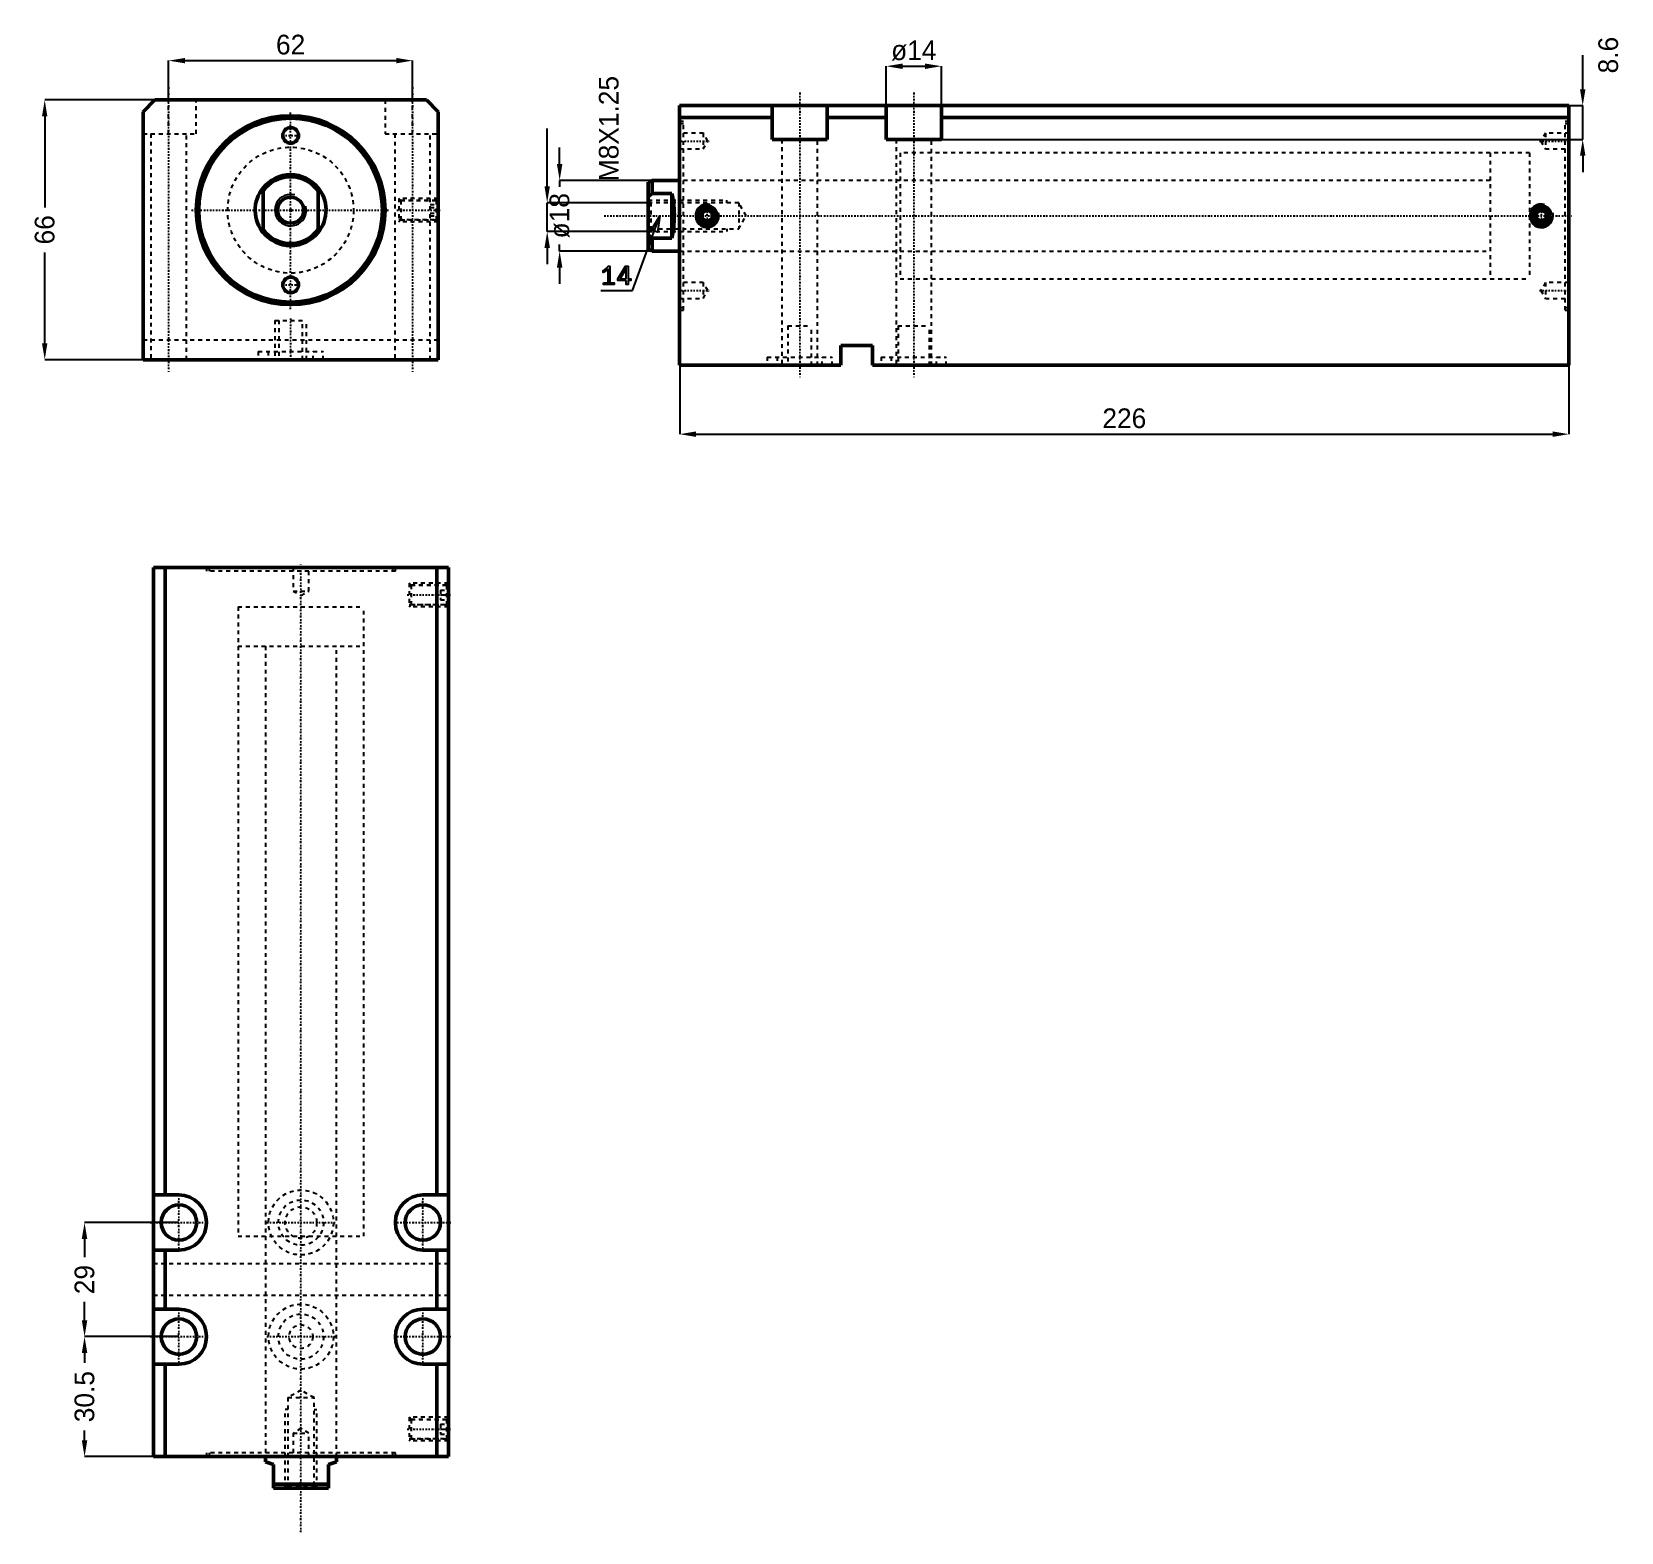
# Model space of a CAD drawing. Header units: millimetres. Extents: x -66 to 338, y -336 to 45.
import ezdxf

# ---------------------------------------------------------------- set-up
doc = ezdxf.new("R2010")
doc.units = ezdxf.units.MM
doc.linetypes.add('Center', pattern=[1.5, 0.45, -0.5, 0.05, -0.5])
doc.linetypes.add('Dashed', pattern=[2, 1, -1])
for name, color, linetype, lineweight in [('2d ConnectionPoints', 7, 'Continuous', 50), ('AM_0', 7, 'Continuous', 50), ('AM_5', 3, 'Continuous', 25), ('AM_7', 7, 'Center', 25), ('AM_9', 6, 'Dashed', 25)]:
    doc.layers.add(name, color=color, linetype=linetype, lineweight=lineweight)
doc.dimstyles.new('ISO-25', dxfattribs={"dimtxt": 2.5, "dimasz": 2.5, "dimexe": 1.25, "dimexo": 0.625, "dimtad": 1, "dimtxsty": 'Standard', "dimcen": 2.5, "dimadec": 0, "dimazin": 0, "dimtfac": 1, "dimtmove": 0, "dimatfit": 3, "dimfxl": 0, "dimarcsym": 0})

# ---------------------------------------------------------------- blocks, each defined once
blk = doc.blocks.new('1_JECX_MF_INLA_32_150_0_rod__0_in_JECX_MF_160_INLA_32_150_0__0')
at = {"layer": 'AM_0'}
for p, q in [((-7, -5.66), (-7, 5.66)), ((7, 5.66), (7, -5.66))]:
    blk.add_line(p, q, dxfattribs=at)
for points in [[(-7, 5.66), (-7.47, 5.03), (-7.88, 4.36), (-8.23, 3.65), (-8.51, 2.92), (-8.73, 2.17), (-8.89, 1.4), (-8.98, 0.62), (-9, -0.17), (-8.95, -0.95), (-8.83, -1.73), (-8.65, -2.49), (-8.4, -3.23), (-8.09, -3.95), (-7.71, -4.64), (-7.28, -5.3), (-7, -5.66)], [(7, -5.66), (7.47, -5.03), (7.88, -4.36), (8.23, -3.65), (8.51, -2.92), (8.73, -2.17), (8.89, -1.4), (8.98, -0.62), (9, 0.17), (8.95, 0.95), (8.83, 1.73), (8.65, 2.49), (8.4, 3.23), (8.09, 3.95), (7.71, 4.64), (7.28, 5.3), (7, 5.66)]]:
    blk.add_lwpolyline(points, dxfattribs=at)
blk.add_circle((0, 0), 3.32, dxfattribs=at)
for radius, start, end in [(9, 38.9424, 141.0576), (8.5, 34.5603, 145.4397), (8.5, 214.5603, 325.4397), (9, 218.9424, 321.0576)]:
    blk.add_arc((0, 0), radius, start, end, dxfattribs=at)
at = {"layer": 'AM_5'}
blk.add_arc((0, 0), 4, 75, 15, dxfattribs=at)
blk = doc.blocks.new('2_JECX_MF_EXLA_32_150_0_body__0_in_JECX_MF_160_INLA_32_150_0__0')
at = {"layer": 'AM_0'}
for p, q in [((-34.5, 28), (-37.5, 25)), ((-37.5, 25), (-37.5, -38)), ((34.5, 28), (-34.5, 28)), ((37.5, 25), (34.5, 28)), ((37.5, -38), (37.5, 25)), ((-37.5, -38), (37.5, -38))]:
    blk.add_line(p, q, dxfattribs=at)
for centre, radius in [((0, 0), 24), ((0, 0), 23.34), ((0, 19), 2), ((0, -19), 2)]:
    blk.add_circle(centre, radius, dxfattribs=at)
at = {"layer": 'AM_5', "linetype": 'Dashed'}
for p, q in [((37.5, 3), (27.5, 3)), ((37.5, -3), (27.5, -3))]:
    blk.add_line(p, q, dxfattribs=at)
at = {"layer": 'AM_7'}
for p, q in [((-31, 31.3), (-31, -41.3)), ((31, 31.3), (31, -41.3)), ((0, -25.2), (0, 25.2)), ((-2.1, 19), (2.1, 19)), ((-25.2, 0), (25.2, 0)), ((27, 0), (38, 0)), ((-2.1, -19), (2.1, -19)), ((0, -27.5), (0, -38.5))]:
    blk.add_line(p, q, dxfattribs=at)
at = {"layer": 'AM_9'}
for p, q in [((-31, 19.4), (-31, 28)), ((-24, 19.4), (-24, 28)), ((24, 28), (24, 19.4)), ((31, 19.4), (31, 28)), ((-37.5, 19.4), (-24, 19.4)), ((-35.5, 19.4), (-35.5, -38)), ((-26.5, -38), (-26.5, 19.4)), ((24, 19.4), (37.5, 19.4)), ((26.5, 19.4), (26.5, -38)), ((35.5, -38), (35.5, 19.4)), ((28.04, 2.46), (27.5, 3)), ((27.5, 3), (27.5, -3)), ((37, 2.4), (27.5, 2.4)), ((36.96, 2.46), (28.04, 2.46)), ((28.04, 2.46), (28.04, -2.46)), ((35.5, 1.44), (37.5, 1.44)), ((35.5, 0.72), (37.5, 0.72)), ((37.5, 3), (36.96, 2.46)), ((36.96, 2.46), (36.96, -2.46)), ((37.5, 1.9), (37, 2.4)), ((37, 2.4), (37, -2.4)), ((27.5, -2.4), (37, -2.4)), ((27.5, -3), (28.04, -2.46)), ((28.04, -2.46), (36.96, -2.46)), ((35.5, -0.72), (37.5, -0.72)), ((35.5, -1.44), (37.5, -1.44)), ((36.96, -2.46), (37.5, -3)), ((37, -2.4), (37.5, -1.9)), ((-4, -28), (4, -28)), ((-4, -28), (-4, -38)), ((-3, -28), (-3, -38)), ((3, -38), (3, -28)), ((4, -38), (4, -28)), ((37.5, -33), (-37.5, -33)), ((-8.25, -35.9), (8.25, -35.9)), ((-8.25, -35.9), (-8.25, -38)), ((-5.75, -35.9), (-5.75, -38)), ((5.75, -38), (5.75, -35.9)), ((8.25, -38), (8.25, -35.9))]:
    blk.add_line(p, q, dxfattribs=at)
blk.add_circle((0, 0), 16, dxfattribs=at)
blk = doc.blocks.new('*D3')
at = {"layer": 'AM_5', "color": 0, "lineweight": -2}
for p, q in [((-31, 28), (-31, 38)), ((-26.83, 38), (26.83, 38)), ((31, 28), (31, 38))]:
    blk.add_line(p, q, dxfattribs=at)
at = {"layer": 'AM_5', "color": 0}
for points in [[(-26.83, 38.69), (-26.83, 37.31), (-31, 38)], [(26.83, 37.31), (26.83, 38.69), (31, 38)]]:
    blk.add_solid(points, dxfattribs=at)
at = {"layer": 'Defpoints', "color": 0}
for p in [(31, 38), (-31, 28), (31, 28)]:
    blk.add_point(p, dxfattribs=at)
at = {"layer": 'AM_5', "color": 0, "insert": (0, 42.05), "char_height": 5, "attachment_point": 5}
blk.add_mtext('62', dxfattribs=at)
blk = doc.blocks.new('*D4')
at = {"layer": 'AM_5', "color": 0, "lineweight": -2}
for p, q in [((-34.5, 28), (-62.5, 28)), ((-62.5, 23.83), (-62.5, 0.72)), ((-62.5, -33.83), (-62.5, -10.72)), ((-37.5, -38), (-62.5, -38))]:
    blk.add_line(p, q, dxfattribs=at)
at = {"layer": 'AM_5', "color": 0}
for points in [[(-61.81, 23.83), (-63.19, 23.83), (-62.5, 28)], [(-63.19, -33.83), (-61.81, -33.83), (-62.5, -38)]]:
    blk.add_solid(points, dxfattribs=at)
at = {"layer": 'Defpoints', "color": 0}
for p in [(-34.5, 28), (-62.5, -38), (-37.5, -38)]:
    blk.add_point(p, dxfattribs=at)
at = {"layer": 'AM_5', "color": 0, "insert": (-62.5, -5), "char_height": 5, "attachment_point": 5, "rotation": 90}
blk.add_mtext('66', dxfattribs=at)
blk = doc.blocks.new('1_JECX_MF_INLA_32_150_0_rod__0_in_JECX_MF_160_INLA_32_150_0__4')
at = {"layer": 'AM_0'}
for p, q in [((-9, 0), (-9, -1.35)), ((9, -1.35), (9, 0)), ((-7, -2), (-9, -1.35)), ((-7, -8), (-7, -2)), ((9, -1.35), (7, -2)), ((7, -2), (7, -8)), ((-7, -7), (7, -7)), ((-7, -8), (7, -8))]:
    blk.add_line(p, q, dxfattribs=at)
at = {"layer": 'AM_5', "linetype": 'Dashed'}
for p, q in [((-4, -8), (-4, 12)), ((-3.32, 12), (-4, 12)), ((3.32, 12), (4, 12)), ((4, -8), (4, 12))]:
    blk.add_line(p, q, dxfattribs=at)
at = {"layer": 'AM_7'}
blk.add_line((0, -19.2), (0, 227.2), dxfattribs=at)
at = {"layer": 'AM_9'}
for p, q in [((-16, 216), (16, 216)), ((-16, 216), (-16, 206)), ((16, 206), (16, 216)), ((-16, 206), (16, 206)), ((-9, 206), (-9, 0)), ((9, 0), (9, 206)), ((0, 16.92), (-3.32, 15)), ((3.32, 15), (0, 16.92)), ((-3.32, 15), (3.32, 15)), ((-3.32, 15), (-3.32, -7.32)), ((3.32, -7.32), (3.32, 15)), ((-3.32, -7.32), (-4, -8)), ((-3.32, -7.32), (3.32, -7.32)), ((4, -8), (3.32, -7.32))]:
    blk.add_line(p, q, dxfattribs=at)
blk = doc.blocks.new('2_JECX_MF_EXLA_32_150_0_body__0_in_JECX_MF_160_INLA_32_150_0__4')
at = {"layer": 'AM_0'}
for p, q in [((37.5, 226), (-37.5, 226)), ((-37.5, 226), (-37.5, 0)), ((-34.5, 226), (-34.5, 66.5)), ((34.5, 226), (34.5, 66.5)), ((37.5, 226), (37.5, 0)), ((-31, 66.5), (-37.5, 66.5)), ((37.5, 66.5), (31, 66.5)), ((-37.5, 52.5), (-31, 52.5)), ((-34.5, 52.5), (-34.5, 37.5)), ((31, 52.5), (37.5, 52.5)), ((34.5, 52.5), (34.5, 37.5)), ((-31, 37.5), (-37.5, 37.5)), ((37.5, 37.5), (31, 37.5)), ((-37.5, 23.5), (-31, 23.5)), ((-34.5, 23.5), (-34.5, 0)), ((31, 23.5), (37.5, 23.5)), ((34.5, 23.5), (34.5, 0)), ((37.5, 0), (-37.5, 0))]:
    blk.add_line(p, q, dxfattribs=at)
for centre in [(-31, 59.5), (31, 59.5), (-31, 30.5), (31, 30.5)]:
    blk.add_circle(centre, 4.5, dxfattribs=at)
for centre, start, end in [((-31, 59.5), 270, 90), ((31, 59.5), 90, 270), ((-31, 30.5), 270, 90), ((31, 30.5), 90, 270)]:
    blk.add_arc(centre, 7, start, end, dxfattribs=at)
at = {"layer": 'AM_5', "linetype": 'Dashed'}
for p, q in [((37.5, 222), (27.5, 222)), ((37.5, 216), (27.5, 216)), ((37.5, 10), (27.5, 10)), ((37.5, 4), (27.5, 4))]:
    blk.add_line(p, q, dxfattribs=at)
at = {"layer": 'AM_7'}
for p, q in [((27, 219), (38, 219)), ((-31, 52.15), (-31, 66.85)), ((31, 52.15), (31, 66.85)), ((-38.35, 59.5), (-23.65, 59.5)), ((-8.6625, 59.5), (8.6625, 59.5)), ((23.65, 59.5), (38.35, 59.5)), ((-31, 23.15), (-31, 37.85)), ((31, 23.15), (31, 37.85)), ((-38.35, 30.5), (-23.65, 30.5)), ((-8.6625, 30.5), (8.6625, 30.5)), ((23.65, 30.5), (38.35, 30.5)), ((27, 7), (38, 7))]:
    blk.add_line(p, q, dxfattribs=at)
at = {"layer": 'AM_9'}
for p, q in [((-24, 226), (-24, 225)), ((24, 225), (-24, 225)), ((-23.34, 226), (-23.34, 225)), ((-2, 226), (-2, 220)), ((2, 220), (2, 226)), ((23.34, 225), (23.34, 226)), ((24, 225), (24, 226)), ((-2, 220), (0, 218.8453)), ((-2, 220), (2, 220)), ((0, 218.8453), (2, 220)), ((27.5, 222), (27.5, 216)), ((28.0415, 221.4585), (27.5, 222)), ((37, 221.4), (27.5, 221.4)), ((36.9585, 221.4585), (28.0415, 221.4585)), ((28.0415, 221.4585), (28.0415, 216.5415)), ((35.5, 220.25), (37.5, 220.25)), ((35.5, 220.25), (35.5, 217.75)), ((35.5, 219), (37.5, 219)), ((37.5, 222), (36.9585, 221.4585)), ((36.9585, 221.4585), (36.9585, 216.5415)), ((37.5, 220.9), (37, 221.4)), ((37, 221.4), (37, 216.6)), ((-16, 216), (16, 216)), ((-16, 216), (-16, 56)), ((16, 56), (16, 216)), ((27.5, 216.6), (37, 216.6)), ((27.5, 216), (28.0415, 216.5415)), ((28.0415, 216.5415), (36.9585, 216.5415)), ((35.5, 217.75), (37.5, 217.75)), ((36.9585, 216.5415), (37.5, 216)), ((37, 216.6), (37.5, 217.1)), ((-16, 56), (16, 56)), ((-9, 56), (-9, 0)), ((9, 0), (9, 56)), ((37.5, 49), (-37.5, 49)), ((37.5, 41), (-37.5, 41)), ((27.5, 10), (27.5, 4)), ((28.0415, 9.4585), (27.5, 10)), ((37, 9.4), (27.5, 9.4)), ((36.9585, 9.4585), (28.0415, 9.4585)), ((28.0415, 9.4585), (28.0415, 4.5415)), ((35.5, 8.25), (37.5, 8.25)), ((35.5, 8.25), (35.5, 5.75)), ((37.5, 10), (36.9585, 9.4585)), ((36.9585, 9.4585), (36.9585, 4.5415)), ((37.5, 8.9), (37, 9.4)), ((37, 9.4), (37, 4.6)), ((0, 7.1547), (-2, 6)), ((-2, 6), (2, 6)), ((-2, 6), (-2, 0)), ((2, 6), (0, 7.1547)), ((2, 0), (2, 6)), ((27.5, 4.6), (37, 4.6)), ((27.5, 4), (28.0415, 4.5415)), ((28.0415, 4.5415), (36.9585, 4.5415)), ((35.5, 7), (37.5, 7)), ((35.5, 5.75), (37.5, 5.75)), ((36.9585, 4.5415), (37.5, 4)), ((37, 4.6), (37.5, 5.1)), ((24, 1), (-24, 1)), ((-24, 1), (-24, 0)), ((-23.34, 1), (-23.34, 0)), ((23.34, 0), (23.34, 1)), ((24, 0), (24, 1))]:
    blk.add_line(p, q, dxfattribs=at)
for centre, radius in [((0, 59.5), 8.25), ((0, 59.5), 5.75), ((0, 59.5), 4), ((0, 30.5), 8.25), ((0, 30.5), 5.75), ((0, 30.5), 3)]:
    blk.add_circle(centre, radius, dxfattribs=at)
blk = doc.blocks.new('*D10')
at = {"layer": 'AM_5', "color": 0, "lineweight": -2}
for p, q in [((-28.37, -257.28), (-52.37, -257.28)), ((-52.37, -261.45), (-52.37, -266.12)), ((-52.37, -282.12), (-52.37, -277.45)), ((-28.37, -286.28), (-52.37, -286.28))]:
    blk.add_line(p, q, dxfattribs=at)
at = {"layer": 'AM_5', "color": 0}
for points in [[(-53.07, -261.45), (-51.68, -261.45), (-52.37, -257.28)], [(-53.07, -282.12), (-51.68, -282.12), (-52.37, -286.28)]]:
    blk.add_solid(points, dxfattribs=at)
at = {"layer": 'Defpoints', "color": 0}
for p in [(-52.37, -257.28), (-28.37, -257.28), (-28.37, -286.28)]:
    blk.add_point(p, dxfattribs=at)
at = {"layer": 'AM_5', "color": 0, "insert": (-52.37, -271.78), "char_height": 5, "attachment_point": 5, "rotation": 90}
blk.add_mtext('29', dxfattribs=at)
blk = doc.blocks.new('*D11')
at = {"layer": 'AM_5', "color": 0, "lineweight": -2}
for p, q in [((-28.37, -286.28), (-52.37, -286.28)), ((-52.37, -290.45), (-52.37, -292.95)), ((-52.37, -312.62), (-52.37, -310.12)), ((-34.87, -316.78), (-52.37, -316.78))]:
    blk.add_line(p, q, dxfattribs=at)
at = {"layer": 'AM_5', "color": 0}
for points in [[(-53.07, -290.45), (-51.68, -290.45), (-52.37, -286.28)], [(-53.07, -312.62), (-51.68, -312.62), (-52.37, -316.78)]]:
    blk.add_solid(points, dxfattribs=at)
at = {"layer": 'Defpoints', "color": 0}
for p in [(-28.37, -286.28), (-52.37, -316.78), (-34.87, -316.78)]:
    blk.add_point(p, dxfattribs=at)
at = {"layer": 'AM_5', "color": 0, "insert": (-52.37, -301.53), "char_height": 5, "attachment_point": 5, "rotation": 90}
blk.add_mtext('30.5', dxfattribs=at)
blk = doc.blocks.new('1_JECX_MF_INLA_32_150_0_rod__0_in_JECX_MF_160_INLA_32_150_0__2')
at = {"layer": 'AM_0'}
for p, q in [((-7, 9), (-8, 8.5)), ((-8, 8.5), (-8, -8.5)), ((0, 9), (-7, 9)), ((-7, 9), (-7, 5.66)), ((-7, 5.66), (-8, 4.82)), ((-2, 5.66), (-7, 5.66)), ((-2, 5.66), (-2, -5.66)), ((-7, -5.66), (-2, -5.66)), ((-7, -5.66), (-7, -9)), ((-8, -8.5), (-7, -9)), ((-7, -9), (0, -9))]:
    blk.add_line(p, q, dxfattribs=at)
for points in [[(-2, -5.66), (-1.85, -5.03), (-1.72, -4.36), (-1.6, -3.65), (-1.51, -2.92), (-1.44, -2.17), (-1.39, -1.4), (-1.36, -0.62), (-1.35, 0.17), (-1.37, 0.95), (-1.4, 1.73), (-1.46, 2.49), (-1.55, 3.23), (-1.65, 3.95), (-1.77, 4.64), (-1.91, 5.3), (-2, 5.66)], [(-8, -4.82), (-7.99, -4.83), (-7, -5.66)]]:
    blk.add_lwpolyline(points, dxfattribs=at)
at = {"layer": 'AM_5', "linetype": 'Dashed'}
for p, q in [((-8, 4), (12, 4)), ((12, 3.32), (12, 4)), ((-8, -4), (12, -4)), ((12, -3.32), (12, -4))]:
    blk.add_line(p, q, dxfattribs=at)
at = {"layer": 'AM_7'}
blk.add_line((-19.2, 0), (227.2, 0), dxfattribs=at)
at = {"layer": 'AM_9'}
for p, q in [((216, 16), (206, 16)), ((206, 16), (206, -16)), ((216, 16), (216, -16)), ((206, 9), (0, 9)), ((-7.32, 3.32), (-8, 4)), ((15, 3.32), (-7.32, 3.32)), ((-7.32, 3.32), (-7.32, -3.32)), ((16.92, 0), (15, 3.32)), ((15, 3.32), (15, -3.32)), ((15, -3.32), (16.92, 0)), ((-8, -4), (-7.32, -3.32)), ((-7.32, -3.32), (15, -3.32)), ((0, -9), (206, -9)), ((206, -16), (216, -16))]:
    blk.add_line(p, q, dxfattribs=at)
blk = doc.blocks.new('2_JECX_MF_EXLA_32_150_0_body__0_in_JECX_MF_160_INLA_32_150_0__2')
at = {"layer": 'AM_0'}
for p, q in [((0, -38), (0, 28)), ((226, 28), (0, 28)), ((23.5, 25), (0, 25)), ((23.5, 19.4), (23.5, 28)), ((37.5, 19.4), (37.5, 28)), ((52.5, 25), (37.5, 25)), ((52.5, 19.4), (52.5, 28)), ((66.5, 19.4), (66.5, 28)), ((226, 25), (66.5, 25)), ((226, -38), (226, 28)), ((23.5, 19.4), (37.5, 19.4)), ((52.5, 19.4), (66.5, 19.4)), ((7, 1.44), (5.75, 0.72)), ((5.75, 0.72), (5.75, -0.72)), ((8.25, 0.72), (7, 1.44)), ((8.25, -0.72), (8.25, 0.72)), ((219, 1.44), (217.75, 0.72)), ((217.75, 0.72), (217.75, -0.72)), ((220.25, 0.72), (219, 1.44)), ((220.25, -0.72), (220.25, 0.72)), ((5.75, -0.72), (7, -1.44)), ((7, -1.44), (8.25, -0.72)), ((217.75, -0.72), (219, -1.44)), ((219, -1.44), (220.25, -0.72)), ((49, -33), (41, -33)), ((41, -33), (41, -38)), ((49, -38), (49, -33)), ((41, -38), (0, -38)), ((226, -38), (49, -38))]:
    blk.add_line(p, q, dxfattribs=at)
for centre, radius in [((7, 0), 2.46), ((7, 0), 2.4), ((7, 0), 1.9), ((219, 0), 2.46), ((219, 0), 2.4), ((219, 0), 1.9)]:
    blk.add_circle(centre, radius, dxfattribs=at)
at = {"layer": 'AM_5'}
for centre in [(7, 0), (219, 0)]:
    blk.add_arc(centre, 3, 75, 15, dxfattribs=at)
at = {"layer": 'AM_7'}
for p, q in [((30.5, 31.3), (30.5, -41.3)), ((59.5, 31.3), (59.5, -41.3)), ((-0.36, 19), (7.51, 19)), ((218.49, 19), (226.36, 19)), ((7, -3.15), (7, 3.15)), ((219, -3.15), (219, 3.15)), ((-0.36, -19), (7.51, -19)), ((218.49, -19), (226.36, -19))]:
    blk.add_line(p, q, dxfattribs=at)
at = {"layer": 'AM_9'}
for p, q in [((1, 24), (0, 24)), ((1, 23.34), (0, 23.34)), ((6, 21), (0, 21)), ((1, -24), (1, 24)), ((7.15, 19), (6, 21)), ((6, 21), (6, 17)), ((220, 21), (218.85, 19)), ((226, 21), (220, 21)), ((220, 21), (220, 17)), ((225, -24), (225, 24)), ((226, 24), (225, 24)), ((226, 23.34), (225, 23.34)), ((0, 17), (6, 17)), ((6, 17), (7.15, 19)), ((26, 19.4), (26, -38)), ((35, -38), (35, 19.4)), ((55, 19.4), (55, -38)), ((64, -38), (64, 19.4)), ((218.85, 19), (220, 17)), ((220, 17), (226, 17)), ((216, 16), (56, 16)), ((56, 16), (56, -16)), ((216, 16), (216, -16)), ((56, 9), (0, 9)), ((0, -9), (56, -9)), ((56, -16), (216, -16)), ((6, -17), (0, -17)), ((7.15, -19), (6, -17)), ((6, -17), (6, -21)), ((6, -21), (7.15, -19)), ((220, -17), (218.85, -19)), ((218.85, -19), (220, -21)), ((226, -17), (220, -17)), ((220, -17), (220, -21)), ((0, -21), (6, -21)), ((0, -23.34), (1, -23.34)), ((0, -24), (1, -24)), ((220, -21), (226, -21)), ((225, -23.34), (226, -23.34)), ((225, -24), (226, -24)), ((27.5, -28), (33.5, -28)), ((27.5, -28), (27.5, -38)), ((33.5, -38), (33.5, -28)), ((55.5, -28), (63.5, -28)), ((55.5, -28), (55.5, -38)), ((63.5, -38), (63.5, -28)), ((22.25, -35.9), (38.75, -35.9)), ((22.25, -35.9), (22.25, -38)), ((24.75, -35.9), (24.75, -38)), ((36.25, -38), (36.25, -35.9)), ((38.75, -38), (38.75, -35.9)), ((51.25, -35.9), (67.75, -35.9)), ((51.25, -35.9), (51.25, -38)), ((53.75, -35.9), (53.75, -38)), ((65.25, -38), (65.25, -35.9)), ((67.75, -38), (67.75, -35.9))]:
    blk.add_line(p, q, dxfattribs=at)
blk = doc.blocks.new('*D20')
at = {"layer": 'AM_5', "color": 0, "lineweight": -2}
for p, q in [((151.37, 26.58), (151.37, 36.58)), ((155.53, 36.58), (161.2, 36.58)), ((165.37, 26.58), (165.37, 36.58))]:
    blk.add_line(p, q, dxfattribs=at)
at = {"layer": 'AM_5', "color": 0}
for points in [[(155.53, 37.27), (155.53, 35.88), (151.37, 36.58)], [(161.2, 37.27), (161.2, 35.88), (165.37, 36.58)]]:
    blk.add_solid(points, dxfattribs=at)
at = {"layer": 'Defpoints', "color": 0}
for p in [(165.37, 36.58), (151.37, 26.58), (165.37, 26.58)]:
    blk.add_point(p, dxfattribs=at)
at = {"layer": 'AM_5', "color": 0, "insert": (158.37, 40.58), "char_height": 5, "attachment_point": 5}
blk.add_mtext('ø14', dxfattribs=at)
blk = doc.blocks.new('*D21')
at = {"layer": 'AM_5', "color": 0, "lineweight": -2}
for p, q in [((328.37, 30.74), (328.37, 39.41)), ((165.37, 26.58), (328.37, 26.58)), ((328.37, 17.98), (328.37, 26.58)), ((165.37, 17.98), (328.37, 17.98)), ((328.37, 13.81), (328.37, 9.64))]:
    blk.add_line(p, q, dxfattribs=at)
at = {"layer": 'AM_5', "color": 0}
for points in [[(327.67, 30.74), (329.06, 30.74), (328.37, 26.58)], [(327.67, 13.81), (329.06, 13.81), (328.37, 17.98)]]:
    blk.add_solid(points, dxfattribs=at)
at = {"layer": 'Defpoints', "color": 0}
for p in [(165.37, 26.58), (328.37, 26.58), (165.37, 17.98)]:
    blk.add_point(p, dxfattribs=at)
at = {"layer": 'AM_5', "color": 0, "insert": (334.87, 39.41), "char_height": 5, "attachment_point": 5, "rotation": 90}
blk.add_mtext('8.6', dxfattribs=at)
blk = doc.blocks.new('*D22')
at = {"layer": 'AM_5', "color": 0, "lineweight": -2}
for p, q in [((98.87, -39.42), (98.87, -56.92)), ((324.87, -39.42), (324.87, -56.92)), ((103.03, -56.92), (320.7, -56.92))]:
    blk.add_line(p, q, dxfattribs=at)
at = {"layer": 'AM_5', "color": 0}
for points in [[(103.03, -56.23), (103.03, -57.62), (98.87, -56.92)], [(320.7, -56.23), (320.7, -57.62), (324.87, -56.92)]]:
    blk.add_solid(points, dxfattribs=at)
at = {"layer": 'Defpoints', "color": 0}
for p in [(98.87, -39.42), (324.87, -39.42), (324.87, -56.92)]:
    blk.add_point(p, dxfattribs=at)
at = {"layer": 'AM_5', "color": 0, "insert": (211.87, -52.92), "char_height": 5, "attachment_point": 5}
blk.add_mtext('226', dxfattribs=at)
blk = doc.blocks.new('*D23')
at = {"layer": 'AM_5', "color": 0, "lineweight": -2}
for p, q in [((68.37, 11.74), (68.37, 15.91)), ((91.87, 7.58), (68.37, 7.58)), ((68.37, 7.58), (68.37, 5.91)), ((68.37, -10.42), (68.37, -8.76)), ((91.87, -10.42), (68.37, -10.42)), ((68.37, -14.59), (68.37, -18.76))]:
    blk.add_line(p, q, dxfattribs=at)
at = {"layer": 'AM_5', "color": 0}
for points in [[(67.67, 11.74), (69.06, 11.74), (68.37, 7.58)], [(67.67, -14.59), (69.06, -14.59), (68.37, -10.42)]]:
    blk.add_solid(points, dxfattribs=at)
at = {"layer": 'Defpoints', "color": 0}
for p in [(68.37, 7.58), (91.87, 7.58), (91.87, -10.42)]:
    blk.add_point(p, dxfattribs=at)
at = {"layer": 'AM_5', "color": 0, "insert": (68.37, -1.42), "char_height": 5, "attachment_point": 5, "rotation": 90}
blk.add_mtext('ø18', dxfattribs=at)
blk = doc.blocks.new('*D24')
at = {"layer": 'AM_5', "color": 0, "lineweight": -2}
for p, q in [((65.2, 6.07), (65.2, 20.73)), ((91.54, 1.9), (65.2, 1.9)), ((65.2, -5.42), (65.2, 1.9)), ((90.87, -5.42), (65.2, -5.42)), ((65.2, -9.59), (65.2, -13.76))]:
    blk.add_line(p, q, dxfattribs=at)
at = {"layer": 'AM_5', "color": 0}
for points in [[(64.51, 6.07), (65.89, 6.07), (65.2, 1.9)], [(64.51, -9.59), (65.89, -9.59), (65.2, -5.42)]]:
    blk.add_solid(points, dxfattribs=at)
at = {"layer": 'Defpoints', "color": 0}
for p in [(91.54, 1.9), (65.2, -5.42), (90.87, -5.42)]:
    blk.add_point(p, dxfattribs=at)
at = {"layer": 'AM_5', "color": 0, "insert": (80.87, 20.73), "char_height": 5, "attachment_point": 5, "rotation": 90}
blk.add_mtext('M8X1.25', dxfattribs=at)

msp = doc.modelspace()

# ---------------------------------------------------------------- linework, layer by layer
at = {"layer": '2d ConnectionPoints'}
for p in [(0, 0), (98.867, -1.424), (2.627, -316.785)]:
    msp.add_point(p, dxfattribs=at)
at = {"layer": 'AM_5'}
for p, q in [((86.867, -20.424), (93.867, -1.424)), ((78.867, -20.424), (86.867, -20.424))]:
    msp.add_line(p, q, dxfattribs=at)
for points in [[(93.867, -1.424), (93.208, -5.622), (91.644, -5.046), (93.867, -1.424)], [(79.474, -18.508), (80.67, -18.508), (80.67, -14.992), (80.67, -14.992), (80.606, -15.057), (80.497, -15.158), (80.497, -15.158), (80.374, -15.263), (80.284, -15.336), (80.284, -15.336), (80.19, -15.409), (80.048, -15.512), (80.048, -15.512), (79.905, -15.608), (79.809, -15.668), (79.809, -15.668), (79.716, -15.722), (79.586, -15.788), (79.586, -15.788), (79.468, -15.835), (79.396, -15.856), (79.396, -15.362), (79.396, -15.362), (79.485, -15.32), (79.625, -15.24), (79.625, -15.24), (79.773, -15.14), (79.876, -15.062), (79.876, -15.062), (79.979, -14.978), (80.13, -14.848), (80.13, -14.848), (80.275, -14.714), (80.368, -14.621), (80.368, -14.621), (80.457, -14.53), (80.575, -14.402), (80.575, -14.402), (80.677, -14.284), (80.735, -14.212), (81.151, -14.212), (81.151, -18.508), (82.237, -18.508), (82.237, -18.924), (79.474, -18.924), (79.474, -18.508)], [(85.291, -17.884), (83.185, -17.884), (83.185, -17.462), (85.103, -14.212), (85.746, -14.212), (85.746, -17.446), (86.448, -17.446), (86.448, -17.884), (85.746, -17.884), (85.746, -18.924), (85.291, -18.924), (85.291, -17.884)], [(85.298, -17.446), (85.298, -14.758), (83.744, -17.446), (85.298, -17.446)]]:
    msp.add_lwpolyline(points, dxfattribs=at)

# ---------------------------------------------------------------- block references
for name, p in [('2_JECX_MF_EXLA_32_150_0_body__0_in_JECX_MF_160_INLA_32_150_0__0', (0, 0)), ('2_JECX_MF_EXLA_32_150_0_body__0_in_JECX_MF_160_INLA_32_150_0__2', (98.867, -1.424)), ('1_JECX_MF_INLA_32_150_0_rod__0_in_JECX_MF_160_INLA_32_150_0__2', (98.867, -1.424)), ('1_JECX_MF_INLA_32_150_0_rod__0_in_JECX_MF_160_INLA_32_150_0__0', (0, 0)), ('2_JECX_MF_EXLA_32_150_0_body__0_in_JECX_MF_160_INLA_32_150_0__4', (2.627, -316.785)), ('1_JECX_MF_INLA_32_150_0_rod__0_in_JECX_MF_160_INLA_32_150_0__4', (2.627, -316.785))]:
    msp.add_blockref(name, p)

# ---------------------------------------------------------------- dimensions: what is measured, and where the dimension line sits
for base, p1, p2, text, picture, middle in [((31, 38), (-31, 28), (31, 28), '62', '*D3', (0, 38)), ((165.367, 36.576), (151.367, 26.576), (165.367, 26.576), 'ø14', '*D20', (158.367, 36.576)), ((324.867, -56.924), (98.867, -39.424), (324.867, -39.424), '226', '*D22', (211.867, -56.924))]:
    dim = msp.add_linear_dim(base=base, p1=p1, p2=p2, text=text, dimstyle='ISO-25', override={"dimtxt": 5, "dimasz": 4.166667, "dimexe": 0, "dimexo": 0, "dimgap": 1.5}, dxfattribs=at)
    dim.commit()
    dim.dimension.update_dxf_attribs({"geometry": picture, "text_midpoint": middle, "dimtype": 160})
for base, p1, p2, text, picture, middle in [((328.367, 26.576), (165.367, 17.976), (165.367, 26.576), '8.6', '*D21', (334.867, 39.409)), ((65.2, -5.424), (91.543, 1.899), (90.867, -5.424), 'M8X1.25', '*D24', (80.867, 20.732)), ((-62.5, -38), (-34.5, 28), (-37.5, -38), '66', '*D4', (-62.5, -5)), ((68.367, 7.576), (91.867, -10.424), (91.867, 7.576), 'ø18', '*D23', (68.367, -1.424)), ((-52.373, -257.285), (-28.373, -286.285), (-28.373, -257.285), '29', '*D10', (-52.373, -271.785)), ((-52.373, -316.785), (-28.373, -286.285), (-34.873, -316.785), '30.5', '*D11', (-52.373, -301.535))]:
    dim = msp.add_linear_dim(base=base, p1=p1, p2=p2, angle=90, text=text, dimstyle='ISO-25', override={"dimtxt": 5, "dimasz": 4.166667, "dimexe": 0, "dimexo": 0, "dimgap": 1.5}, dxfattribs=at)
    dim.commit()
    dim.dimension.update_dxf_attribs({"geometry": picture, "text_midpoint": middle, "dimtype": 160, "text_rotation": 90})

doc.saveas('drawing.dxf')
